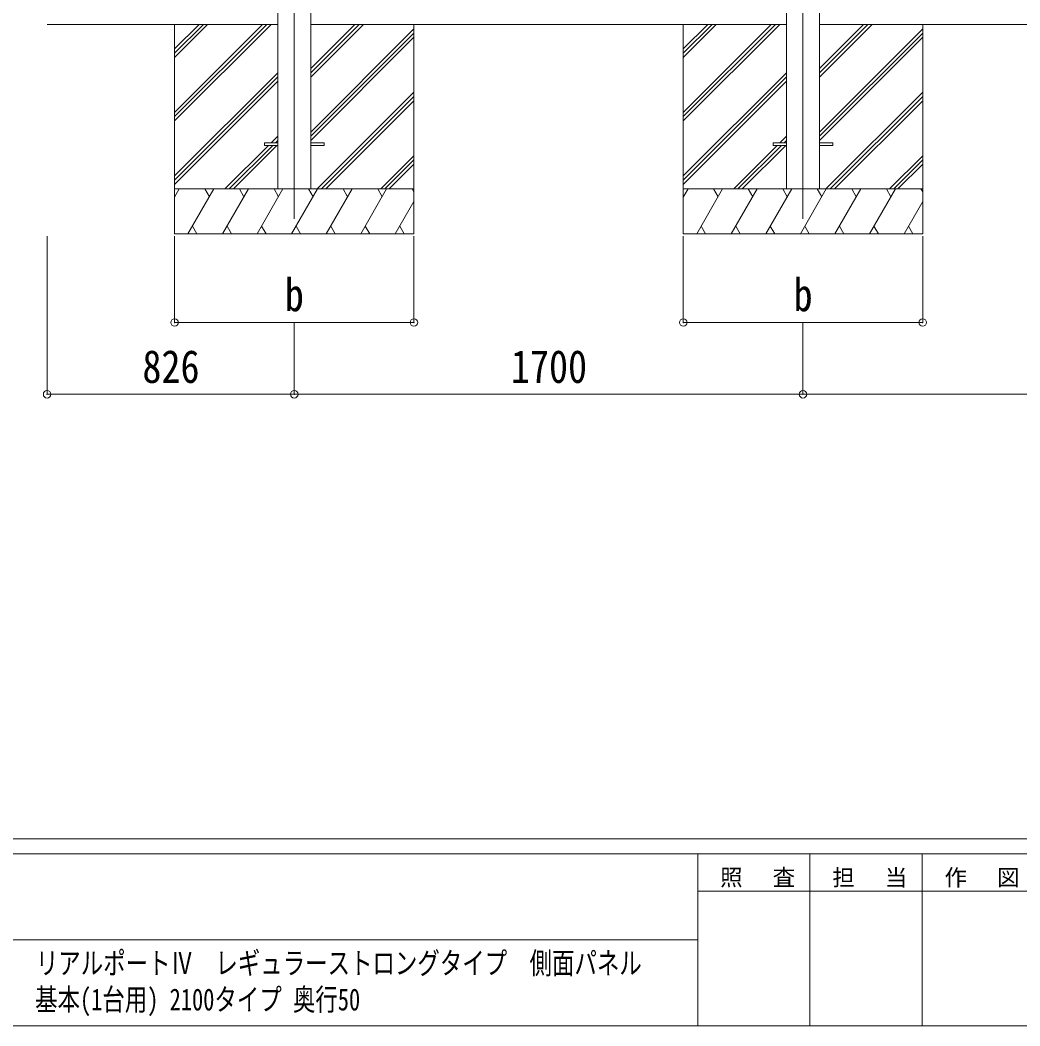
# Model space of a CAD drawing. Units: millimetres at full size. Extents: x -6988 to 7066, y -4877 to 4823.
# Drawn here: x 26 to 3366, y -4877 to -1515 of the extents above; entities that cross this region are included whole.
import ezdxf
from ezdxf.enums import TextEntityAlignment as Align

# ---------------------------------------------------------------- set-up
doc = ezdxf.new("R2010")
doc.units = ezdxf.units.MM
doc.header["$LTSCALE"] = 25
doc.header["$PDMODE"] = 32
doc.header["$PDSIZE"] = 25
for name, color, linetype, lineweight in [('0-0_0', 7, 'Continuous', 9), ('0-1_本体', 4, 'Continuous', 9), ('0-2_部品', 7, 'Continuous', 9), ('0-8_PARTS2', 2, 'Continuous', 9), ('0-A_寸法', 6, 'Continuous', 9), ('F-0_240', 7, 'Continuous', 9)]:
    doc.layers.add(name, color=color, linetype=linetype, lineweight=lineweight)
doc.styles.add('ＭＳ ゴシック', font='')
doc.styles.get('ＭＳ ゴシック').set_extended_font_data('MS Gothic')

msp = doc.modelspace()

# ---------------------------------------------------------------- linework, layer by layer
at = {"layer": '0-0_0'}
for p, q in [((115.71, -1529.69), (886.71, -1529.69)), ((541.71, -1529.69), (541.71, -2229.69)), ((541.71, -1823.87), (835.89, -1529.69)), ((541.71, -1838.01), (850.03, -1529.69)), ((541.71, -1852.15), (864.18, -1529.69)), ((541.71, -1640.02), (652.04, -1529.69)), ((541.71, -1625.88), (637.9, -1529.69)), ((541.71, -1611.74), (623.76, -1529.69)), ((996.71, -1529.69), (2586.71, -1529.69)), ((996.71, -1705.52), (1172.54, -1529.69)), ((996.71, -1691.38), (1158.4, -1529.69)), ((996.71, -1677.24), (1144.26, -1529.69)), ((996.71, -1889.37), (1341.71, -1544.37)), ((1341.71, -1529.69), (1341.71, -2229.69)), ((2241.71, -1529.69), (2241.71, -2229.69)), ((2241.71, -1823.87), (2535.89, -1529.69)), ((2241.71, -1838.01), (2550.03, -1529.69)), ((2241.71, -1852.15), (2564.18, -1529.69)), ((2241.71, -1640.02), (2352.04, -1529.69)), ((2241.71, -1625.88), (2337.9, -1529.69)), ((2241.71, -1611.74), (2323.76, -1529.69)), ((2696.71, -1529.69), (4286.71, -1529.69)), ((2696.71, -1705.52), (2872.54, -1529.69)), ((2696.71, -1691.38), (2858.4, -1529.69)), ((2696.71, -1677.24), (2844.26, -1529.69)), ((2696.71, -1889.37), (3041.71, -1544.37)), ((3041.71, -1529.69), (3041.71, -2229.69)), ((996.71, -1903.51), (1341.71, -1558.51)), ((996.71, -1917.65), (1341.71, -1572.65)), ((2696.71, -1903.51), (3041.71, -1558.51)), ((2696.71, -1917.65), (3041.71, -1572.65)), ((541.71, -2036), (886.71, -1691)), ((541.71, -2050.14), (886.71, -1705.14)), ((2241.71, -2036), (2586.71, -1691)), ((2241.71, -2050.14), (2586.71, -1705.14)), ((541.71, -2064.28), (886.71, -1719.28)), ((2241.71, -2064.28), (2586.71, -1719.28)), ((1018.52, -2079.69), (1341.71, -1756.5)), ((1032.66, -2079.69), (1341.71, -1770.64)), ((2718.52, -2079.69), (3041.71, -1756.5)), ((2732.66, -2079.69), (3041.71, -1770.64)), ((1046.81, -2079.69), (1341.71, -1784.78)), ((2746.81, -2079.69), (3041.71, -1784.78)), ((864.65, -1925.19), (886.71, -1903.13)), ((2564.65, -1925.19), (2586.71, -1903.13)), ((710.15, -2079.69), (855.65, -1934.19)), ((724.3, -2079.69), (869.8, -1934.19)), ((738.44, -2079.69), (883.94, -1934.19)), ((878.8, -1925.19), (886.71, -1917.27)), ((2410.15, -2079.69), (2555.65, -1934.19)), ((2424.3, -2079.69), (2569.8, -1934.19)), ((2438.44, -2079.69), (2583.94, -1934.19)), ((2578.8, -1925.19), (2586.71, -1917.27)), ((1230.65, -2079.69), (1341.71, -1968.63)), ((1244.8, -2079.69), (1341.71, -1982.77)), ((2930.65, -2079.69), (3041.71, -1968.63)), ((2944.8, -2079.69), (3041.71, -1982.77)), ((1258.94, -2079.69), (1341.71, -1996.92)), ((2958.94, -2079.69), (3041.71, -1996.92)), ((1341.71, -2079.69), (541.71, -2079.69)), ((541.71, -2107.19), (557.59, -2079.69)), ((586.46, -2229.69), (673.06, -2079.69)), ((658.06, -2105.67), (643.06, -2079.69)), ((701.93, -2229.69), (788.53, -2079.69)), ((773.53, -2105.67), (758.53, -2079.69)), ((817.4, -2229.69), (904, -2079.69)), ((889, -2105.67), (874, -2079.69)), ((932.87, -2229.69), (1019.47, -2079.69)), ((1004.47, -2105.67), (989.47, -2079.69)), ((1048.34, -2229.69), (1134.94, -2079.69)), ((1119.94, -2105.67), (1104.94, -2079.69)), ((1163.81, -2229.69), (1250.41, -2079.69)), ((1220.41, -2079.69), (1235.41, -2105.67)), ((1335.88, -2079.69), (1341.71, -2089.79)), ((3041.71, -2079.69), (2241.71, -2079.69)), ((2241.71, -2107.19), (2257.59, -2079.69)), ((2286.46, -2229.69), (2373.06, -2079.69)), ((2358.06, -2105.67), (2343.06, -2079.69)), ((2401.93, -2229.69), (2488.53, -2079.69)), ((2473.53, -2105.67), (2458.53, -2079.69)), ((2517.4, -2229.69), (2604, -2079.69)), ((2589, -2105.67), (2574, -2079.69)), ((2632.87, -2229.69), (2719.47, -2079.69)), ((2704.47, -2105.67), (2689.47, -2079.69)), ((2748.34, -2229.69), (2834.94, -2079.69)), ((2819.94, -2105.67), (2804.94, -2079.69)), ((2863.81, -2229.69), (2950.41, -2079.69)), ((2920.41, -2079.69), (2935.41, -2105.67)), ((3035.88, -2079.69), (3041.71, -2089.79)), ((1279.28, -2229.69), (1341.71, -2121.55)), ((2979.28, -2229.69), (3041.71, -2121.55)), ((601.46, -2203.71), (616.46, -2229.69)), ((716.93, -2203.71), (731.93, -2229.69)), ((832.4, -2203.71), (847.4, -2229.69)), ((947.87, -2203.71), (962.87, -2229.69)), ((1063.34, -2203.71), (1078.34, -2229.69)), ((1178.81, -2203.71), (1193.81, -2229.69)), ((1294.28, -2203.71), (1309.28, -2229.69)), ((2301.46, -2203.71), (2316.46, -2229.69)), ((2416.93, -2203.71), (2431.93, -2229.69)), ((2532.4, -2203.71), (2547.4, -2229.69)), ((2647.87, -2203.71), (2662.87, -2229.69)), ((2763.34, -2203.71), (2778.34, -2229.69)), ((2878.81, -2203.71), (2893.81, -2229.69)), ((2994.28, -2203.71), (3009.28, -2229.69)), ((541.71, -2229.69), (1341.71, -2229.69)), ((2241.71, -2229.69), (3041.71, -2229.69))]:
    msp.add_line(p, q, dxfattribs=at)
at = {"layer": '0-1_本体'}
for p, q in [((886.71, 1100.32), (886.71, -2079.68)), ((996.71, 1100.32), (996.71, -2079.68)), ((2586.71, 1100.32), (2586.71, -2079.68)), ((2696.71, 1100.32), (2696.71, -2079.68))]:
    msp.add_line(p, q, dxfattribs=at)
at = {"layer": '0-2_部品', "color": 4}
for p, q in [((841.71, -1925.18), (841.71, -1934.18)), ((886.71, -1925.18), (841.71, -1925.18)), ((886.71, -1934.18), (841.71, -1934.18)), ((1041.71, -1925.18), (996.71, -1925.18)), ((1041.71, -1934.18), (996.71, -1934.18)), ((1041.71, -1925.18), (1041.71, -1934.18)), ((2541.71, -1925.18), (2541.71, -1934.18)), ((2586.71, -1925.18), (2541.71, -1925.18)), ((2586.71, -1934.18), (2541.71, -1934.18)), ((2741.71, -1925.18), (2696.71, -1925.18)), ((2741.71, -1934.18), (2696.71, -1934.18)), ((2741.71, -1925.18), (2741.71, -1934.18))]:
    msp.add_line(p, q, dxfattribs=at)
at = {"layer": '0-8_PARTS2'}
for p, q in [((941.71, 1066.45), (941.71, -2179.69)), ((2641.71, 1066.45), (2641.71, -2179.69))]:
    msp.add_line(p, q, dxfattribs=at)
at = {"layer": '0-A_寸法'}
for p, q in [((115.71, -2766.05), (115.71, -2237.11)), ((541.71, -2526.08), (541.71, -2237.11)), ((1341.71, -2526.08), (1341.71, -2237.11)), ((2241.71, -2526.08), (2241.71, -2237.11)), ((3041.71, -2526.08), (3041.71, -2237.11)), ((541.71, -2526.08), (1341.71, -2526.08)), ((941.71, -2766.05), (941.71, -2526.08)), ((2241.71, -2526.08), (3041.71, -2526.08)), ((2641.71, -2766.05), (2641.71, -2526.08)), ((115.71, -2766.05), (941.71, -2766.05)), ((941.71, -2766.05), (2641.71, -2766.05)), ((4341.71, -2766.05), (2641.71, -2766.05))]:
    msp.add_line(p, q, dxfattribs=at)
for p in [(541.71, -2526.08), (1341.71, -2526.08), (2241.71, -2526.08), (3041.71, -2526.08), (115.71, -2766.05), (941.71, -2766.05), (2641.71, -2766.05)]:
    msp.add_point(p, dxfattribs=at)
at = {"layer": 'F-0_240', "color": 5}
for p, q in [((-6987.88, -4252.21), (6712.12, -4252.21)), ((-6987.88, -4302.21), (4489.82, -4302.21)), ((2289.82, -4302.21), (2289.82, -4877.21)), ((2664.82, -4302.21), (2664.82, -4877.21)), ((3039.82, -4302.21), (3039.82, -4877.21)), ((2289.82, -4427.21), (3789.82, -4427.21)), ((-2835.18, -4589.71), (2289.82, -4589.71)), ((-6987.88, -4877.21), (6712.12, -4877.21))]:
    msp.add_line(p, q, dxfattribs=at)

# ---------------------------------------------------------------- texts
at = {"layer": '0-A_寸法', "color": 7, "style": 'ＭＳ ゴシック', "width": 0.85}
for s, p in [('b', (910.21, -2521.08)), ('b', (2610.21, -2521.08)), ('826', (434.21, -2761.05)), ('1700', (1665.71, -2761.05))]:
    msp.add_text(s, height=110, dxfattribs=at).set_placement(p, align=Align.BOTTOM_LEFT)
at = {"layer": 'F-0_240', "style": 'ＭＳ ゴシック', "width": 0.75}
for s, p in [('リアルポートⅣ\u3000レギュラーストロングタイプ\u3000側面パネル', (78.1, -4725.87)), ('基本(1台用) 2100タイプ 奥行50', (75.55, -4847.54))]:
    msp.add_text(s, height=73.31, dxfattribs=at).set_placement(p, align=Align.BOTTOM_LEFT)
at = {"layer": 'F-0_240', "char_height": 54.99, "attachment_point": 7, "style": 'ＭＳ ゴシック'}
for s, insert in [('\\T1.17;照\u3000査', (2364.83, -4414.71)), ('\\T1.17;担\u3000当', (2739.83, -4414.71)), ('\\T1.17;作\u3000図', (3114.82, -4414.71))]:
    msp.add_mtext(s, dxfattribs=dict(at, insert=insert))

doc.saveas('drawing.dxf')
